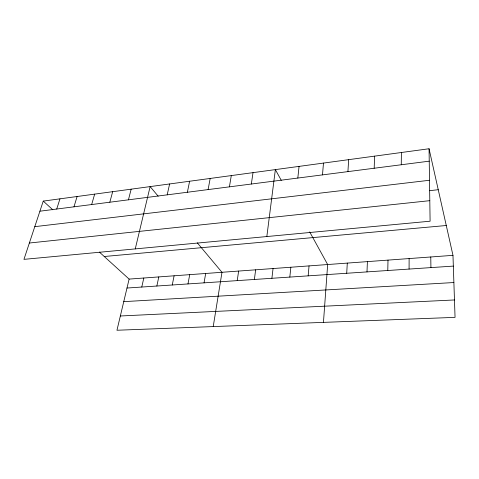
<?xml version="1.0" encoding="UTF-8"?>
<svg xmlns="http://www.w3.org/2000/svg" width="479" height="479" viewBox="0 0 479 479"><rect width="100%" height="100%" fill="white"/><g stroke="black" fill="none" stroke-linecap="round" stroke-linejoin="round"><path stroke-width="0.72" d="M409.078 269.072L409.12 258.564M401.258 164.764L401.396 152.508M387.78 270.503L388.002 260.115M374.171 168.243L374.614 156.142M366.998 271.904L367.399 261.624M346.718 273.264L347.293 263.097M347.928 171.614L348.652 159.663M323.451 322.379L327.66 264.54L309.679 231.902M322.493 174.883L323.481 163.082M308.165 275.856L309.045 265.905M289.825 277.09L290.849 267.24M297.824 178.056L299.064 166.393M271.898 278.293L273.054 268.539M266.839 236.542L275.359 169.608L281.281 180.355M254.373 279.473L255.654 269.821M251.337 184.032L253.02 172.638M237.225 280.622L238.638 271.066M213.227 326.576L221.981 272.288L197.288 242.835M229.417 186.846L231.297 175.583M204.042 282.855L205.683 273.485M208.102 189.588L210.173 178.451M187.978 283.933L189.726 274.653M172.254 284.993L174.099 275.802M187.373 192.253L189.618 181.242M156.855 286.029L158.794 276.922M167.195 194.845L169.614 183.954M141.772 287.041L143.808 278.024M135.252 248.906L150.131 186.6L158.16 196.168M99.351 252.056L129.12 279.095L116.954 330.247L455.05 317.367L452.972 255.349L429.052 148.753L43.254 201.102L23.95 259.361L430.1 221.208L429.052 148.753M128.438 199.827L131.162 189.175M109.817 202.222L112.679 191.678M91.669 204.551L94.662 194.127M73.976 206.826L77.095 196.51M56.726 209.042L59.965 198.833M39.907 211.203L429.232 161.166M34.787 226.657L429.507 180.266M429.471 190.69L438.243 189.714M29.363 243.021L429.801 200.671M104.248 256.505L446.272 225.507M129.12 279.095L452.972 255.349M126.995 288.035L453.332 266.096M123.756 301.644L453.882 282.538M120.343 315.99L454.469 299.962M43.254 201.102L52.81 209.784M430.771 256.978L430.926 267.605"/></g></svg>
